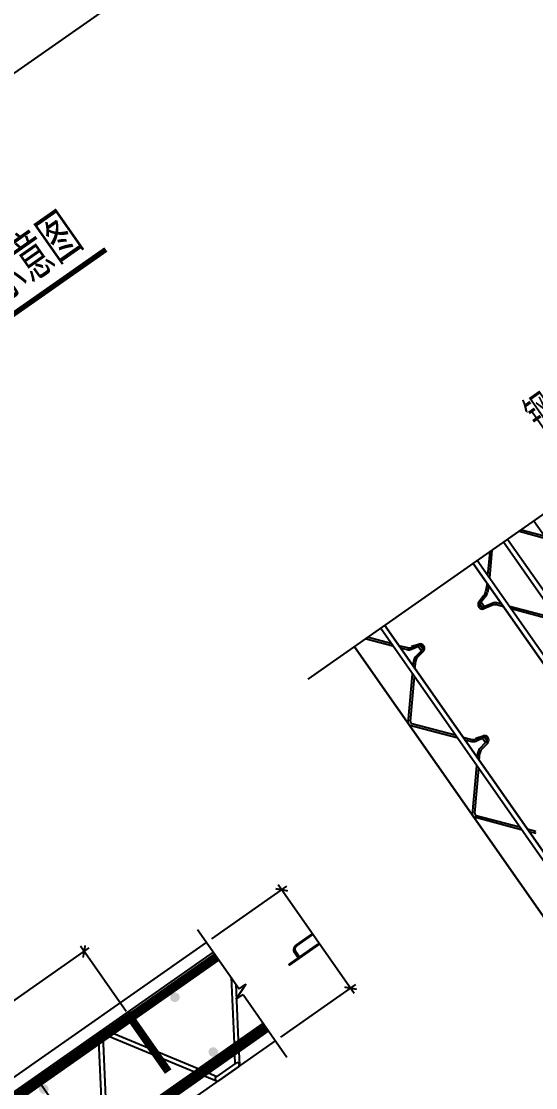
# Model space of a CAD drawing. Header units: millimetres. Extents: x 1089227 to 13101469, y 618865 to 10240562.
# Drawn here: x 2901271 to 2906727, y 4902851 to 4914161 of the extents above; entities that cross this region are included whole.
import ezdxf

# ---------------------------------------------------------------- set-up
doc = ezdxf.new("R2010")
doc.units = ezdxf.units.MM
doc.header["$LTSCALE"] = 1000
doc.header["$PDMODE"] = 3
doc.header["$PDSIZE"] = 200
doc.layers.get('0').update_dxf_attribs({"linetype": 'CONTINUOUS'})
doc.layers.get('Defpoints').update_dxf_attribs({"linetype": 'CONTINUOUS'})
for name, color, linetype in [('242527283031F$0$0b-标字', 7, 'CONTINUOUS'), ('DIM', 3, 'CONTINUOUS'), ('排板编号', 2, 'CONTINUOUS'), ('文字', 7, 'CONTINUOUS'), ('标注、引线等', 3, 'CONTINUOUS'), ('钢筋', 6, 'CONTINUOUS'), ('钢筋桁架', 53, 'CONTINUOUS')]:
    doc.layers.add(name, color=color, linetype=linetype)
doc.styles.add('S-TEXT', font='tssdeng.shx', dxfattribs={"width": 0.7, "bigfont": 'tssdchn.shx'})
doc.styles.add('TSSD', font='tssdeng.shx', dxfattribs={"bigfont": 'hztxt.shx'})
doc.styles.add('TSSD_Dimension', font='tssdeng.shx', dxfattribs={"width": 0.75, "bigfont": 'Hztxt.shx'})
doc.styles.add('TSSD_Norm', font='Tssdeng.shx', dxfattribs={"width": 0.7, "bigfont": 'hztxt.shx'})
doc.dimstyles.new('S-150', dxfattribs={"dimscale": 100, "dimtxt": 3.75, "dimasz": 2, "dimexe": 1.25, "dimexo": 3, "dimgap": 1.25, "dimtad": 1, "dimdec": 0, "dimzin": 0, "dimdsep": 46, "dimtxsty": 'S-TEXT', "dimblk1": 'ARCHTICK', "dimblk2": 'ARCHTICK', "dimsah": 1, "dimcen": 0.09, "dimclrt": 7, "dimadec": 0, "dimazin": 0, "dimtfac": 1, "dimtdec": 0, "dimtix": 1, "dimtmove": 2, "dimatfit": 0, "dimfxl": 0, "dimtolj": 1, "dimtzin": 0, "dimarcsym": 0})
doc.dimstyles.new('TSSD_100_1', dxfattribs={"dimtxt": 3.5, "dimasz": 1, "dimexe": 1, "dimexo": 2.5, "dimgap": 1, "dimtad": 1, "dimdec": 0, "dimlfac": 100, "dimzin": 0, "dimdsep": 46, "dimtxsty": 'TSSD_Dimension', "dimblk": 'ARCHTICK', "dimblk1": 'ARCHTICK', "dimblk2": 'ARCHTICK', "dimcen": 0, "dimdle": 1, "dimclrt": 7, "dimadec": 0, "dimazin": 0, "dimtfac": 1, "dimtdec": 0, "dimtix": 1, "dimtmove": 2, "dimatfit": 3, "dimfxl": 0, "dimtolj": 1, "dimtzin": 0, "dimarcsym": 0})

# ---------------------------------------------------------------- blocks, each defined once
blk = doc.blocks.new('_ArchTick')
at = {"color": 0, "linetype": 'ByBlock', "const_width": 0.3}
blk.add_lwpolyline([(-0.707, -0.707), (0.707, 0.707)], dxfattribs=at)
blk = doc.blocks.new('*D2429')
at = {"layer": 'Defpoints', "color": 0, "transparency": 16777216}
for p in [(695494, -508460), (695494, -509728), (689123, -511372)]:
    blk.add_point(p, dxfattribs=at)
at = {"layer": 'DIM', "color": 0, "lineweight": -2, "transparency": 16777216}
for p, q in [((689123, -511272), (689123, -508360)), ((695494, -509628), (695494, -508360)), ((689023, -508460), (695594, -508460))]:
    blk.add_line(p, q, dxfattribs=at)
at = {"layer": 'DIM', "color": 0, "lineweight": -2, "transparency": 16777216, "xscale": 100, "yscale": 100, "zscale": 100, "rotation": 180}
blk.add_blockref('_ArchTick', (689123, -508460), dxfattribs=at)
at = {"layer": 'DIM', "color": 0, "lineweight": -2, "transparency": 16777216, "xscale": 100, "yscale": 100, "zscale": 100}
blk.add_blockref('_ArchTick', (695494, -508460), dxfattribs=at)
at = {"layer": 'DIM', "color": 7, "transparency": 16777216, "insert": (692308, -508159), "char_height": 600, "attachment_point": 5, "style": 'TSSD_Dimension'}
blk.add_mtext('\\A1;L/4', dxfattribs=at)
blk = doc.blocks.new('*D2430')
at = {"layer": 'Defpoints', "color": 0, "transparency": 16777216}
for p in [(697172, -509461), (698632, -509461), (697173, -511372)]:
    blk.add_point(p, dxfattribs=at)
at = {"layer": 'DIM', "color": 0, "lineweight": -2, "transparency": 16777216}
for p, q in [((698632, -511472), (698632, -509361)), ((697272, -509461), (698732, -509461)), ((697273, -511372), (698732, -511372))]:
    blk.add_line(p, q, dxfattribs=at)
at = {"layer": 'DIM', "color": 0, "lineweight": -2, "transparency": 16777216, "xscale": 100, "yscale": 100, "zscale": 100}
for p, rotation in [((698632, -509461), 90), ((698632, -511372), 270)]:
    blk.add_blockref('_ArchTick', p, dxfattribs=dict(at, rotation=rotation))
at = {"layer": 'DIM', "color": 7, "transparency": 16777216, "insert": (698331, -510416), "char_height": 600, "attachment_point": 5, "rotation": 90, "style": 'TSSD_Dimension'}
blk.add_mtext('\\A1;h', dxfattribs=at)
blk = doc.blocks.new('支座钢筋')
at = {"layer": 'DIM'}
blk.add_line((1814277.474, 11327.377), (1823138.388, 11327.377), dxfattribs=at)
at = {"layer": '钢筋桁架'}
for p, q in [((1815177.486, 11323.827), (1815177.486, 3044.552)), ((1815177.486, 3044.552), (1815177.486, 11323.827)), ((1815177.486, 3044.552), (1815177.486, 11323.827)), ((1815404.621, 11323.827), (1815685.883, 10989.957)), ((1815446.563, 11323.827), (1815685.883, 11040.614)), ((1815685.883, 3044.552), (1815685.883, 11323.827)), ((1815766.521, 3044.552), (1815766.521, 11323.827)), ((1815766.521, 11323.827), (1815766.521, 3044.552)), ((1817485.442, 3048.102), (1817485.442, 11327.377)), ((1817485.442, 11327.377), (1817485.442, 3048.102)), ((1817566.081, 3048.102), (1817566.081, 11327.377)), ((1817850.334, 11327.377), (1817566.081, 10989.957)), ((1817808.4, 11327.377), (1817566.081, 11040.614)), ((1818074.478, 3048.102), (1818074.478, 11327.377)), ((1818155.116, 3048.102), (1818155.116, 11327.377)), ((1818379.26, 11327.377), (1818663.513, 10989.957)), ((1818421.194, 11327.377), (1818663.513, 11040.614)), ((1818663.513, 3048.102), (1818663.513, 11327.377)), ((1815766.521, 10941.573), (1815860.879, 10832.249)), ((1815766.521, 10891.28), (1815838.446, 10808.083)), ((1817485.442, 10941.573), (1817386.945, 10847.008)), ((1817485.442, 10891.28), (1817409.377, 10820.515)), ((1815901.061, 10771.924), (1816020.911, 10748.941)), ((1815923.554, 10796.022), (1816043.389, 10773.046)), ((1815927.694, 10810.781), (1816043.389, 10773.046)), ((1816012.711, 10751.616), (1816012.711, 10662.206)), ((1816048.192, 10739.037), (1816048.192, 10673.798)), ((1817203.771, 10739.037), (1817203.771, 10673.798)), ((1817324.27, 10810.781), (1817208.575, 10773.046)), ((1817346.763, 10786.683), (1817231.053, 10748.941)), ((1817239.252, 10751.616), (1817239.252, 10662.206)), ((1815766.521, 10538.548), (1815821.224, 10601.823)), ((1815766.521, 10488.255), (1815843.69, 10577.664)), ((1815875.081, 10635.929), (1816020.911, 10663.893)), ((1815897.606, 10611.837), (1816043.389, 10639.789)), ((1817357.662, 10609.105), (1817208.575, 10639.789)), ((1817380.187, 10633.197), (1817231.053, 10663.893)), ((1817485.442, 10488.255), (1817411.577, 10574.932)), ((1817485.442, 10538.548), (1817434.044, 10599.091)), ((1815185.3, 9843.725), (1815685.883, 10437.939)), ((1815226.603, 9843.766), (1815685.883, 10387.282)), ((1818066.664, 9843.725), (1817566.081, 10437.939)), ((1818025.36, 9843.766), (1817566.081, 10387.282)), ((1815185.3, 9801.036), (1815685.883, 9206.822)), ((1815226.603, 9800.995), (1815685.883, 9257.479)), ((1815766.521, 9158.438), (1815860.879, 9049.114)), ((1815766.521, 9108.145), (1815838.446, 9024.948)), ((1815923.554, 9012.887), (1816043.389, 8989.911)), ((1815927.694, 9027.646), (1816043.389, 8989.911)), ((1815875.081, 8852.794), (1816020.911, 8880.758)), ((1815897.606, 8828.702), (1816043.389, 8856.654)), ((1815901.061, 8988.789), (1816020.911, 8965.806)), ((1816012.711, 8968.481), (1816012.711, 8879.071)), ((1816048.192, 8955.902), (1816048.192, 8890.663)), ((1815185.3, 8060.59), (1815685.883, 8654.804)), ((1815766.521, 8755.413), (1815821.224, 8818.688)), ((1815766.521, 8705.12), (1815843.69, 8794.529)), ((1815226.603, 8060.631), (1815685.883, 8604.146)), ((1815185.3, 8017.901), (1815685.883, 7423.687)), ((1815226.603, 8017.86), (1815685.883, 7474.344)), ((1815766.521, 7375.303), (1815860.879, 7265.979)), ((1815766.521, 7325.01), (1815838.446, 7241.813))]:
    blk.add_line(p, q, dxfattribs=at)
for centre, radius, start, end in [((1815921.815, 10880.156), 110.204, 220.8437797, 259.1446983), ((1815944.306, 10904.255), 110.204, 220.7974802, 259.1462291), ((1816020.911, 10706.417), 42.524, 270, 90), ((1816020.911, 10706.417), 69.763, 288.7964133, 71.2035867), ((1817231.053, 10706.417), 69.763, 108.7964133, 251.2035867), ((1817231.053, 10706.417), 42.524, 90, 270), ((1817303.518, 10919.014), 110.204, 280.8537709, 319.2025198), ((1817330.168, 10892.253), 106.866, 278.9334419, 317.8335953), ((1815904.593, 10529.75), 110.204, 105.532829, 139.1562203), ((1815927.118, 10505.658), 110.204, 105.532829, 139.2025198), ((1817328.15, 10502.926), 110.204, 40.7974802, 74.467171), ((1817350.675, 10527.017), 110.204, 40.8437797, 74.467171), ((1815210.547, 9822.38), 33.061, 139.7886036, 220.2113964), ((1815251.817, 9822.38), 33.061, 139.6961137, 220.3038863), ((1815921.815, 9097.021), 110.204, 220.8437797, 259.1446983), ((1815944.306, 9121.12), 110.204, 220.7974802, 259.1462291), ((1815904.593, 8746.615), 110.204, 105.532829, 139.1562203), ((1815927.118, 8722.523), 110.204, 105.532829, 139.2025198), ((1816020.911, 8923.282), 42.524, 270, 90), ((1816020.911, 8923.282), 69.763, 288.7964133, 71.2035867), ((1815210.547, 8039.245), 33.061, 139.7886036, 220.2113964), ((1815251.817, 8039.245), 33.061, 139.6961137, 220.3038863)]:
    blk.add_arc(centre, radius, start, end, dxfattribs=at)
at = {"layer": '文字', "style": 'TSSD_Norm', "width": 0.7}
blk.add_text('钢梁翼缘', height=600, dxfattribs=at).set_placement((1819538.511, 12353.565))
blk = doc.blocks.new('*D2441')
at = {"layer": 'Defpoints', "color": 0, "transparency": 16777216}
for p in [(2903465, 4919862), (2904511, 4918369), (2893001, 4910308)]:
    blk.add_point(p, dxfattribs=at)
at = {"layer": 'DIM', "color": 0, "lineweight": -2, "transparency": 16777216}
for p, q in [((2903867, 4919289), (2903394, 4919964)), ((2891956, 4911801), (2903465, 4919862)), ((2892357, 4911228), (2891884, 4911904))]:
    blk.add_line(p, q, dxfattribs=at)
at = {"layer": 'DIM', "color": 0, "lineweight": -2, "transparency": 16777216, "xscale": 200, "yscale": 200, "zscale": 200}
for p, rotation in [((2903465, 4919862), 35.00532206532505), ((2891956, 4911801), 215.0053220653251)]:
    blk.add_blockref('_ArchTick', p, dxfattribs=dict(at, rotation=rotation))
at = {"layer": 'DIM', "color": 7, "transparency": 16777216, "insert": (2897531, 4916088), "char_height": 375, "attachment_point": 5, "rotation": 35.0053, "style": 'S-TEXT'}
blk.add_mtext('\\A1;576', dxfattribs=at)
blk = doc.blocks.new('A$C1BB72F22')
at = {"layer": '钢筋'}
h = blk.add_hatch(color=256, dxfattribs=at)
h.paths.add_polyline_path([(12806.362, 8655.886, 1), (12959.237, 8655.886, 1)])
h.paths.add_polyline_path([(12959.237, 7591.972, 1), (12806.362, 7591.972, 1)])
h = blk.add_hatch(color=256, dxfattribs=at)
h.paths.add_polyline_path([(15353.74, 8655.886, 1), (15506.616, 8655.886, 1)])
h.paths.add_polyline_path([(15506.616, 7591.972, 1), (15353.74, 7591.972, 1)])
at = {"layer": 'DIM'}
for p, q in [((16342.537, 9330.617), (16342.537, 8178.996)), ((12887.073, 5287.489), (12887.073, 8736.301)), ((16476.148, 8178.996), (16206.77, 8070.477)), ((16342.537, 8178.996), (16476.148, 8178.996)), ((16206.77, 8070.477), (16343.862, 8070.477)), ((16343.862, 8070.477), (16343.862, 6852.432))]:
    blk.add_line(p, q, dxfattribs=at)
at = {"layer": '标注、引线等'}
for p, q in [((242.446, 9080.27), (16342.537, 9080.27)), ((243.77, 7169.332), (16343.862, 7169.332))]:
    blk.add_line(p, q, dxfattribs=at)
at = {"layer": '钢筋', "const_width": 127.396}
for points in [[(242.446, 8807.721), (16342.537, 8807.721)], [(14663.853, 7748.009), (14663.853, 8812.738), (1924.264, 8812.738), (1924.264, 8749.041), (1924.264, 7814.829)], [(16343.862, 7434.427), (242.446, 7434.427)]]:
    blk.add_lwpolyline(points, dxfattribs=at)
at = {"layer": '钢筋桁架'}
for p, q in [((8922.698, 8889.176), (16342.537, 8889.176)), ((14100.199, 8881.617), (13231.763, 7513.301)), ((14100.199, 8881.617), (13231.763, 7513.301)), ((14196.528, 8889.177), (14116.633, 8889.177)), ((14196.528, 8889.177), (14116.633, 8889.177)), ((14196.528, 8889.177), (14116.633, 8889.177)), ((14212.963, 8881.617), (15081.399, 7513.301)), ((9101.053, 8736.301), (16342.537, 8736.301)), ((14138.333, 8810.944), (13314.751, 7513.301)), ((14138.333, 8810.944), (13314.751, 7513.301)), ((14174.829, 8810.944), (14998.411, 7513.301)), ((16342.537, 8401.26), (15778.972, 7513.301)), ((16342.537, 8401.26), (15778.972, 7513.301)), ((16342.537, 8270.503), (15861.96, 7513.301)), ((16342.537, 8270.503), (15861.96, 7513.301)), ((16343.862, 7513.301), (9101.053, 7513.301)), ((16343.862, 7360.426), (9101.053, 7360.426)), ((15095.437, 7360.426), (15206.399, 7185.592)), ((15178.425, 7360.426), (15255.237, 7239.4)), ((15681.946, 7360.426), (15605.134, 7239.4)), ((15681.946, 7360.426), (15605.134, 7239.4)), ((15764.934, 7360.426), (15653.972, 7185.592)), ((15764.934, 7360.426), (15653.972, 7185.592)), ((15624.875, 7169.332), (15235.946, 7169.332)), ((15623.88, 7239.4), (15236.476, 7239.4))]:
    blk.add_line(p, q, dxfattribs=at)
for centre, radius, start, end in [((14119.402, 8860.742), 28.606, 96.2678976, 135.7675867), ((14193.948, 8861.021), 28.273, 46.75703, 84.7628626), ((14156.482, 8793.848), 25.261, 40.7101985, 137.4065967), ((15236.009, 7204.366), 35.037, 89.1856419, 270.8143581), ((15624.362, 7204.366), 35.037, 269.1856419, 90.8143581)]:
    blk.add_arc(centre, radius, start, end, dxfattribs=at)
at = {"layer": 'DIM'}
dim = blk.add_linear_dim(base=(14665.04, 10080.859), p1=(8293.816, 7169.332), p2=(14665.04, 8812.739), text='L/4', dimstyle='TSSD_100_1', override={"dimtxt": 600, "dimasz": 100, "dimexe": 100, "dimexo": 100, "dimdle": 100}, dxfattribs=at)
dim.commit()
dim.dimension.update_dxf_attribs({"geometry": '*D2429', "text_midpoint": (11479.428, 10381.859), "insert": (-680829.051, 518541.047)})
dim = blk.add_linear_dim(base=(17803.15, 9080.27), p1=(16343.862, 7169.332), p2=(16342.537, 9080.27), angle=90, text='h', dimstyle='TSSD_100_1', override={"dimtxt": 600, "dimasz": 100, "dimexe": 100, "dimexo": 100, "dimdle": 100}, dxfattribs=at)
dim.commit()
dim.dimension.update_dxf_attribs({"geometry": '*D2430', "text_midpoint": (17502.15, 8124.801), "insert": (-680829.051, 518541.047)})

msp = doc.modelspace()

# ---------------------------------------------------------------- linework, layer by layer
at = {"layer": 'DIM', "ltscale": 1000, "const_width": 56.7}
msp.add_lwpolyline([(2902167.621, 4911740.805), (2899010.139, 4909529.476)], dxfattribs=at)
at = {"layer": '排板编号', "color": 7}
msp.add_line((2901050.611, 4913507.726), (2902509.321, 4914529.328), dxfattribs=at)

# ---------------------------------------------------------------- block references
at = {"xscale": 0.6666666666666665, "yscale": 0.6666666666666665, "zscale": 0.6666666666666665, "rotation": 35.00532206532387}
for name, p in [('支座钢筋', (1917929.662, 4207154.878)), ('A$C1BB72F22', (2897784.401, 4893182.877))]:
    msp.add_blockref(name, p, dxfattribs=at)

# ---------------------------------------------------------------- texts
at = {"layer": '242527283031F$0$0b-标字', "style": 'TSSD', "width": 0.7}
msp.add_text('钢筋桁架楼承板示意图', height=500, rotation=35.0053221, dxfattribs=at).set_placement((2899095.196, 4909754.714))

# ---------------------------------------------------------------- dimensions: what is measured, and where the dimension line sits
at = {"layer": 'DIM'}
dim = msp.add_aligned_dim(p1=(2893001.205, 4910308.237), p2=(2904511.034, 4918369.099), distance=1822.746, text='576', dimstyle='S-150', dxfattribs=at)
dim.commit()
dim.dimension.update_dxf_attribs({"geometry": '*D2441', "text_midpoint": (2897531.231, 4916087.645)})

doc.saveas('drawing.dxf')
